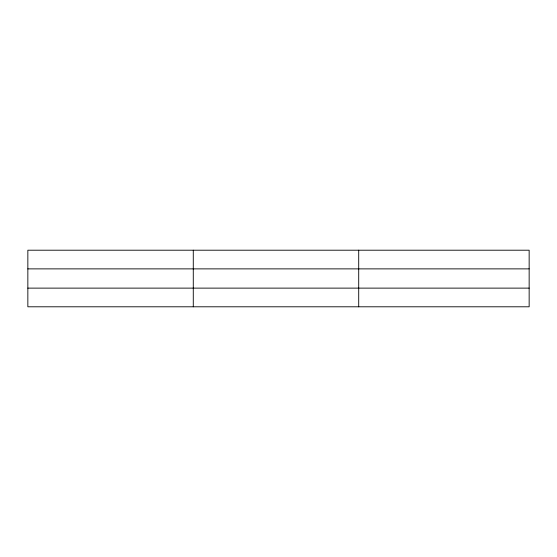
<?xml version="1.0" encoding="UTF-8"?>
<svg xmlns="http://www.w3.org/2000/svg" width="557" height="557" viewBox="0 0 557 557"><rect width="100%" height="100%" fill="white"/><g stroke="black" fill="none" stroke-linecap="round" stroke-linejoin="round"><path stroke-width="0.84" d="M193.279 306.796L193.279 250.204M358.708 306.796L358.708 250.204M529.15 268.878L529.15 250.204L27.85 250.204L27.85 306.796L529.15 306.796L529.15 268.878L27.85 268.878M27.85 288.122L529.15 288.122"/></g></svg>
